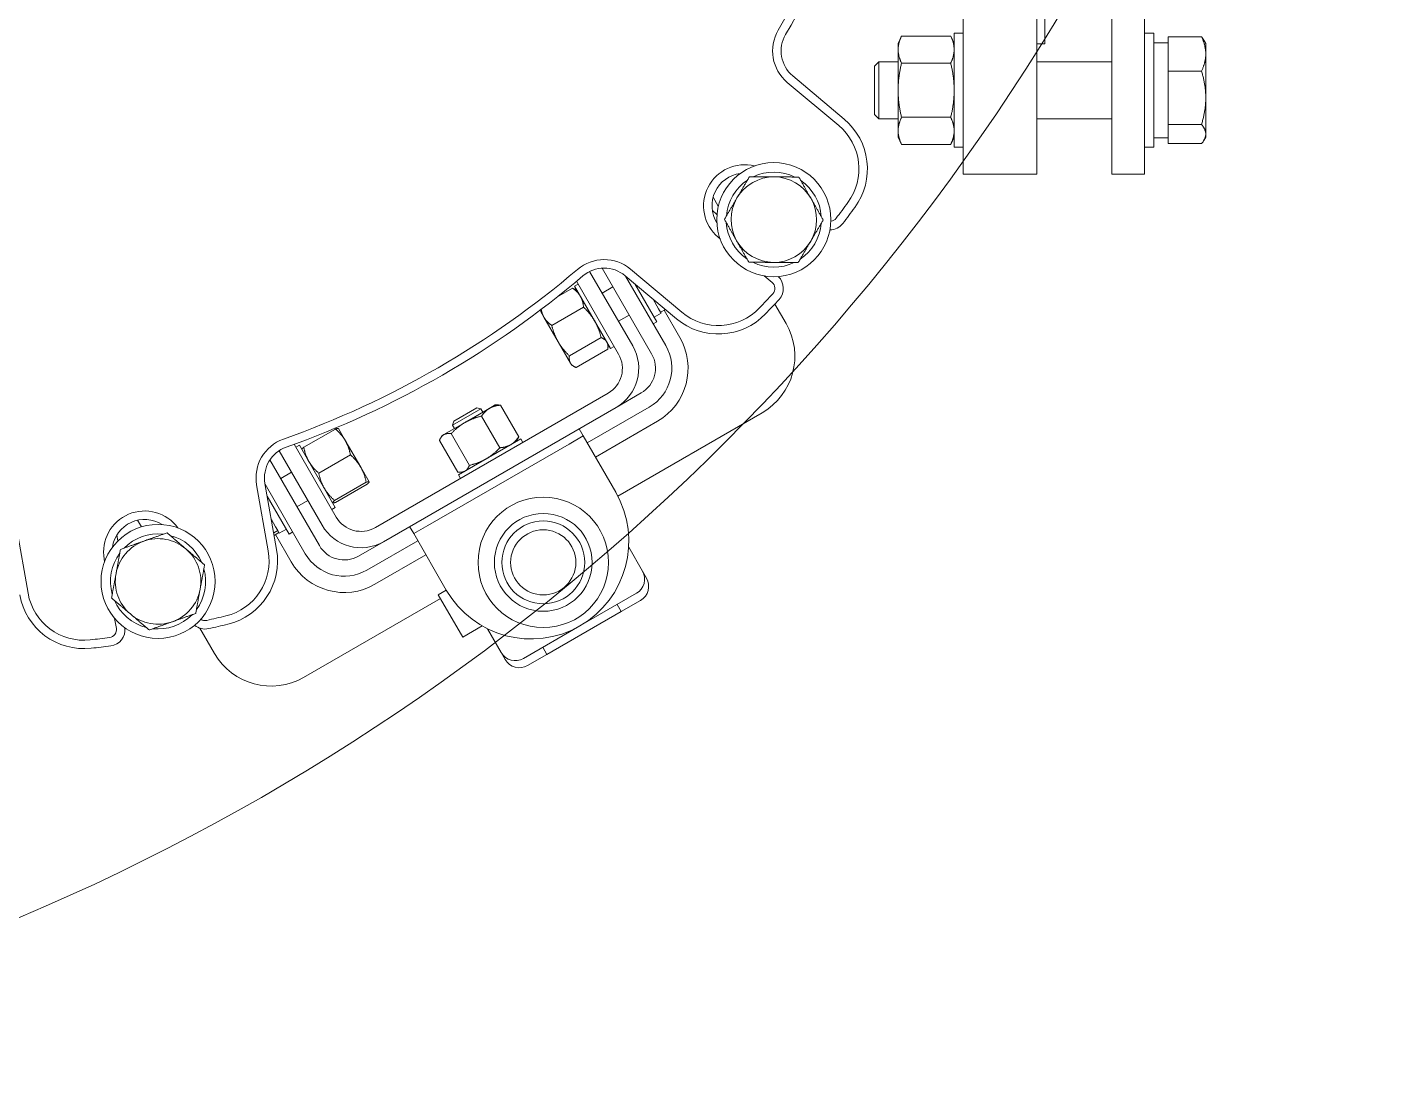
# Model space of a CAD drawing. Header units: inches. Extents: x 15 to 402, y 6 to 258.
# Drawn here: x 83.77 to 104.44, y 178.4 to 194.72 of the extents above; entities that cross this region are included whole.
import ezdxf

# ---------------------------------------------------------------- set-up
doc = ezdxf.new("R2010")
doc.units = ezdxf.units.IN
doc.header["$LTSCALE"] = 12
doc.header["$MEASUREMENT"] = 0
doc.layers.add('Visible', color=7, linetype='Continuous', lineweight=18)

msp = doc.modelspace()

# ---------------------------------------------------------------- linework, layer by layer
at = {"layer": 'Visible'}
for p, q in [((98.12721, 192.45751), (98.12721, 199.70751)), ((99.25221, 192.45751), (99.25221, 199.70751)), ((100.40721, 199.70751), (100.40721, 192.45751)), ((100.90721, 192.45751), (100.90721, 199.70751)), ((99.37721, 194.45751), (99.37721, 195.50961)), ((97.12759, 194.46614), (97.17946, 194.57737)), ((97.17946, 194.57737), (97.93472, 194.57737)), ((97.98659, 194.46614), (97.93472, 194.57737)), ((97.98659, 194.62214), (97.98659, 192.87214)), ((98.12721, 194.62214), (97.98659, 194.62214)), ((100.90721, 194.62214), (101.04784, 194.62214)), ((101.04784, 192.87214), (101.04784, 194.62214)), ((101.26684, 194.38278), (101.26684, 194.56633)), ((101.26684, 194.56633), (101.78077, 194.56633)), ((101.84496, 194.46589), (101.81613, 194.51583)), ((97.12759, 194.46614), (97.12759, 194.36982)), ((97.12759, 194.36982), (97.12759, 193.74714)), ((99.25221, 194.45751), (99.37721, 194.45751)), ((101.26684, 194.47664), (101.20309, 194.47664)), ((101.26684, 194.38278), (101.26684, 194.22495)), ((101.84496, 194.30387), (101.84496, 194.46589)), ((96.76684, 194.11849), (96.83299, 194.18464)), ((96.76684, 193.37579), (96.76684, 194.11849)), ((96.83299, 194.18464), (96.83299, 193.30964)), ((97.12759, 194.18464), (96.83299, 194.18464)), ((97.17946, 194.16226), (97.93472, 194.16226)), ((100.40721, 194.18464), (99.25221, 194.18464)), ((101.26684, 194.0414), (101.26684, 194.22495)), ((101.84496, 193.63181), (101.84496, 194.30387)), ((96.29959, 193.30561), (95.51216, 193.96635)), ((101.26684, 193.75497), (101.26684, 194.0414)), ((101.26684, 194.0414), (101.78077, 194.0414)), ((95.4286, 193.86676), (96.21603, 193.20603)), ((97.12759, 193.74714), (97.12759, 193.12447)), ((101.26684, 193.75497), (101.26684, 193.50865)), ((101.26684, 193.22222), (101.26684, 193.50865)), ((101.84496, 193.07509), (101.84496, 193.63181)), ((96.76684, 193.37579), (96.83299, 193.30964)), ((97.12759, 193.30964), (96.83299, 193.30964)), ((97.17946, 193.33203), (97.93472, 193.33203)), ((100.40721, 193.30964), (99.25221, 193.30964)), ((97.12759, 193.12447), (97.12759, 193.02814)), ((101.26684, 193.11933), (101.26684, 193.22222)), ((101.26684, 193.22222), (101.78077, 193.22222)), ((101.26684, 193.11933), (101.26684, 193.03085)), ((101.84496, 193.02839), (101.84496, 193.07509)), ((97.12759, 193.02814), (97.17946, 192.91691)), ((97.17946, 192.91691), (97.93472, 192.91691)), ((97.98659, 193.02814), (97.93472, 192.91691)), ((98.12721, 192.87214), (97.98659, 192.87214)), ((100.90721, 192.87214), (101.04784, 192.87214)), ((101.26684, 193.01764), (101.04784, 193.01764)), ((101.26684, 192.92796), (101.26684, 193.03085)), ((101.26684, 192.92796), (101.78077, 192.92796)), ((101.84496, 193.02839), (101.81613, 192.97846)), ((98.12721, 192.45751), (99.25221, 192.45751)), ((100.90721, 192.45751), (100.40721, 192.45751)), ((94.29102, 192.10481), (94.37074, 191.96672)), ((94.27955, 191.89996), (94.35005, 191.8408)), ((94.36893, 191.49241), (94.39725, 191.46865)), ((93.34838, 189.70434), (92.58979, 191.01826)), ((93.81201, 190.34102), (93.02457, 191.00176)), ((92.1964, 190.81622), (92.84085, 189.69999)), ((93.05735, 189.82499), (92.39785, 190.96728)), ((92.94101, 190.90217), (93.72844, 190.24144)), ((93.56488, 189.82934), (92.94969, 190.89489)), ((95.07551, 190.89952), (95.19478, 190.79944)), ((91.89577, 190.5715), (92.13611, 190.71026)), ((92.2219, 190.77204), (92.16735, 190.74054)), ((92.71853, 189.78587), (92.16735, 190.74054)), ((92.20672, 190.67235), (92.16862, 190.69435)), ((92.75502, 190.73206), (92.589, 190.63621)), ((93.42667, 190.19471), (93.09078, 190.7765)), ((91.81692, 190.14056), (92.303, 190.4212)), ((93.37075, 190.54158), (93.45449, 190.39654)), ((93.48646, 190.34115), (93.45449, 190.39654)), ((93.48646, 190.34115), (93.55941, 190.38327)), ((95.23628, 190.46756), (95.40979, 190.16704)), ((91.64755, 190.34952), (91.64755, 190.37923)), ((91.64755, 190.34952), (91.69693, 190.26399)), ((91.69693, 190.26399), (91.91552, 189.88538)), ((93.00502, 190.29905), (92.839, 190.20319)), ((93.42667, 190.19471), (93.37212, 190.16322)), ((93.38676, 190.26385), (93.49501, 190.32635)), ((93.48646, 190.34115), (93.49501, 190.32635)), ((93.78139, 189.95434), (93.54016, 190.37215)), ((91.91552, 189.88538), (92.10236, 189.56176)), ((92.08721, 189.6724), (92.57329, 189.95304)), ((92.19061, 189.49331), (92.67669, 189.77395)), ((92.67916, 189.85406), (92.67916, 189.81006)), ((92.77308, 189.81736), (92.71853, 189.78587)), ((92.10236, 189.56176), (92.12, 189.53122)), ((92.12, 189.53122), (92.1581, 189.50922)), ((92.6798, 189.09894), (89.11177, 187.03894)), ((92.8048, 188.88244), (93.18732, 189.10329)), ((89.23677, 186.82244), (92.8048, 188.88244)), ((90.72919, 188.8575), (90.29617, 188.6075)), ((90.31294, 188.67006), (90.66662, 188.87426)), ((90.86508, 188.86951), (90.48647, 188.65092)), ((90.66662, 188.87426), (90.72919, 188.8575)), ((90.75796, 188.80766), (90.72919, 188.8575)), ((90.74164, 188.74952), (91.02228, 188.26344)), ((90.9506, 188.91888), (90.86508, 188.86951)), ((90.9506, 188.91888), (90.9946, 188.91888)), ((91.03071, 188.91641), (91.31134, 188.43033)), ((92.36038, 188.33718), (93.31232, 188.88678)), ((95.04377, 188.80101), (92.82916, 187.52241)), ((88.01471, 188.26949), (88.50079, 188.55013)), ((88.54486, 188.55818), (88.54406, 188.55864)), ((88.65127, 188.37387), (88.54486, 188.55818)), ((90.48647, 188.65092), (90.16284, 188.46407)), ((90.31294, 188.67006), (90.29617, 188.6075)), ((90.32495, 188.55766), (90.29617, 188.6075)), ((92.29788, 188.44543), (92.23538, 188.55369)), ((92.48538, 188.12067), (93.43732, 188.67028)), ((88.51072, 187.19999), (87.86627, 188.31622)), ((88.88709, 187.96542), (88.65127, 188.37387)), ((92.08138, 188.32043), (89.91631, 187.07043)), ((90.0944, 188.37583), (90.37503, 187.88975)), ((90.13231, 188.44644), (90.11031, 188.40834)), ((90.16284, 188.46407), (90.13231, 188.44644)), ((90.27349, 188.47923), (90.55413, 187.99315)), ((90.38695, 187.84791), (91.34162, 188.39909)), ((91.27343, 188.35972), (91.29543, 188.39782)), ((91.37312, 188.34453), (91.34162, 188.39909)), ((92.29788, 188.44543), (92.08138, 188.32043)), ((92.29788, 188.44543), (92.79788, 187.57941)), ((87.63472, 188.21728), (88.29421, 187.07499)), ((87.89178, 188.27204), (87.94633, 188.30353)), ((87.94633, 188.30353), (88.49751, 187.34886)), ((87.9857, 188.23534), (87.9857, 188.23627)), ((88.24259, 187.87478), (88.72867, 188.15542)), ((87.4946, 188.07655), (88.25319, 186.76264)), ((89.01691, 187.74058), (88.88709, 187.96542)), ((87.59802, 186.70203), (87.41952, 187.71434)), ((87.42149, 187.70318), (88.03668, 186.63764)), ((87.65984, 187.79035), (87.82586, 187.88621)), ((88.48635, 187.45258), (88.97243, 187.73322)), ((88.50222, 187.4251), (88.9883, 187.70574)), ((89.01731, 187.73988), (89.01691, 187.74058)), ((89.01731, 187.73988), (89.01731, 187.73896)), ((90.41845, 187.79335), (90.38695, 187.84791)), ((90.45514, 187.88728), (90.41114, 187.88728)), ((87.2915, 187.69176), (87.46999, 186.67946)), ((87.45347, 187.5218), (87.78937, 186.94001)), ((87.90984, 187.35734), (88.07586, 187.45319)), ((88.44296, 187.31736), (88.49751, 187.34886)), ((88.45814, 187.41705), (88.45894, 187.41659)), ((85.52416, 187.04945), (85.46525, 187.15149)), ((87.5801, 187.05248), (87.51694, 187.16188)), ((83.78681, 186.03002), (83.60832, 187.04232)), ((85.14704, 186.9237), (85.16302, 186.83306)), ((87.6148, 186.99237), (87.55311, 186.95675)), ((87.63265, 186.96145), (87.5597, 186.91933)), ((87.57895, 186.93045), (87.82018, 186.51264)), ((87.5801, 187.05248), (87.6148, 186.99237)), ((87.6148, 186.99237), (87.61753, 186.98765)), ((87.63881, 186.95079), (87.61753, 186.98765)), ((87.74706, 187.01329), (87.63881, 186.95079)), ((87.78937, 186.94001), (87.84392, 186.97151)), ((89.63731, 187.05369), (89.69981, 186.94543)), ((89.91631, 187.07043), (89.69981, 186.94543)), ((89.69981, 186.94543), (90.19981, 186.07941)), ((88.85424, 186.60158), (89.23677, 186.82244)), ((88.97924, 186.38508), (89.76231, 186.83718)), ((92.99596, 186.73634), (93.20638, 186.37188)), ((84.95354, 186.55405), (84.95996, 186.51764)), ((89.10424, 186.16857), (89.88731, 186.62067)), ((93.20638, 186.37188), (93.26888, 186.26362)), ((90.19981, 186.07941), (90.07597, 186.00791)), ((90.10847, 185.95162), (88.01164, 184.74101)), ((90.45097, 185.35839), (90.07597, 186.00791)), ((92.24885, 185.53037), (93.11487, 186.03037)), ((92.87993, 185.75039), (92.81743, 185.85864)), ((93.17737, 185.92212), (92.87993, 185.75039)), ((85.11371, 185.64569), (85.14075, 185.49235)), ((92.87993, 185.75039), (91.74276, 185.09384)), ((86.64561, 185.10704), (86.42197, 185.49441)), ((90.74885, 185.53037), (90.45097, 185.35839)), ((91.04131, 185.12188), (90.83089, 185.48634)), ((91.38282, 185.03037), (92.24885, 185.53037)), ((91.10381, 185.01362), (91.04131, 185.12188)), ((91.74276, 185.09384), (91.44532, 184.92212)), ((91.74276, 185.09384), (91.68026, 185.2021))]:
    msp.add_line(p, q, dxfattribs=at)
for centre, radius in [((70.44059, 212.39518), 34), ((95.22152, 191.76225), 0.875), ((91.68635, 186.50465), 1), ((85.78011, 186.21272), 0.875), ((91.68635, 186.50465), 0.75), ((91.68635, 186.50465), 0.63538), ((91.68635, 186.50465), 0.5)]:
    msp.add_circle(centre, radius, dxfattribs=at)
for centre, radius, start, end in [((82.87721, 201.95751), 14.395, 329.577954, 350.422046), ((82.87721, 201.95751), 14.525, 329.577954, 350.422046), ((95.83356, 194.34937), 0.63, 149.577954, 230), ((95.83356, 194.34937), 0.5, 149.577954, 230), ((95.65681, 192.53957), 1, 323.611574, 50), ((95.65681, 192.53957), 0.87, 323.611574, 50), ((94.77388, 191.97502), 0.63, 75.944053, 230), ((94.77388, 191.97502), 0.5, 97.582899, 211.572229), ((95.22152, 191.76225), 0.7295, 63.627434, 115.509151), ((95.22152, 191.76225), 0.7295, 123.627434, 175.509151), ((95.22152, 191.76225), 0.656, 89.568292, 149.568292), ((95.22152, 191.76225), 0.656, 29.568292, 89.568292), ((95.22152, 191.76225), 0.7295, 3.627434, 55.509151), ((95.22152, 191.76225), 0.656, 149.568292, 209.568292), ((95.22152, 191.76225), 0.656, 329.568292, 29.568292), ((82.87721, 201.95751), 16.745, 322.58565, 323.611574), ((82.87721, 201.95751), 16.875, 322.58565, 323.611574), ((95.22152, 191.76225), 0.7295, 183.627434, 235.509151), ((95.22152, 191.76225), 0.7295, 303.627434, 355.509151), ((96.08183, 191.85658), 0.25, 270.168027, 322.58565), ((96.08183, 191.85658), 0.12, 276.863364, 322.58565), ((95.22152, 191.76225), 0.656, 209.568292, 269.568292), ((95.22152, 191.76225), 0.656, 269.568292, 329.568292), ((92.61962, 190.51915), 0.63, 50, 130.422046), ((92.61962, 190.51915), 0.5, 50, 130.422046), ((95.22152, 191.76225), 0.7295, 243.627434, 295.509151), ((82.87721, 201.95751), 14.395, 289.577954, 310.422046), ((82.87721, 201.95751), 14.525, 289.577954, 310.422046), ((95.11765, 190.70752), 0.12, 317.41435, 50), ((95.11765, 190.70752), 0.25, 317.41435, 46.826372), ((82.87721, 201.95751), 16.745, 316.388426, 317.41435), ((94.37123, 191.00748), 0.87, 230, 316.388426), ((82.87721, 201.95751), 16.875, 316.388426, 317.41435), ((94.37123, 191.00748), 1, 230, 316.388426), ((94.54377, 189.66704), 1, 300, 30), ((92.4598, 189.47999), 0.69, 300, 30), ((92.96732, 189.48434), 0.69, 300, 30), ((92.96732, 189.48434), 0.94, 300, 30), ((92.4598, 189.47999), 0.44, 300, 30), ((92.96732, 189.48434), 0.44, 300, 30), ((87.91193, 187.80116), 0.63, 109.577954, 190), ((87.91193, 187.80116), 0.5, 109.577954, 190), ((91.49885, 186.82941), 1.5, 210, 30), ((85.57397, 186.66345), 0.63, 35.944053, 190), ((85.57397, 186.66345), 0.5, 57.582899, 171.572229), ((88.89177, 187.41999), 0.69, 210, 300), ((88.89177, 187.41999), 0.44, 210, 300), ((85.78011, 186.21272), 0.7295, 83.627434, 135.509151), ((85.78011, 186.21272), 0.656, 49.568292, 109.568292), ((85.78011, 186.21272), 0.7295, 23.627434, 75.509151), ((85.78011, 186.21272), 0.656, 109.568292, 169.568292), ((85.78011, 186.21272), 0.656, 349.568292, 49.568292), ((86.61321, 186.52839), 0.87, 283.611574, 10), ((86.61321, 186.52839), 1, 283.611574, 10), ((88.63424, 186.98264), 0.44, 210, 300), ((85.78011, 186.21272), 0.7295, 143.627434, 195.509151), ((88.63424, 186.98264), 0.94, 210, 300), ((88.63424, 186.98264), 0.69, 210, 300), ((85.78011, 186.21272), 0.656, 169.568292, 229.568292), ((85.78011, 186.21272), 0.7295, 323.627434, 15.509151), ((92.98987, 186.24688), 0.25, 300, 30), ((93.05237, 186.13862), 0.25, 300, 30), ((85.78011, 186.21272), 0.656, 289.568292, 349.568292), ((84.6436, 186.18109), 1, 190, 276.388426), ((84.6436, 186.18109), 0.87, 190, 276.388426), ((85.78011, 186.21272), 0.7295, 203.627434, 255.509151), ((85.78011, 186.21272), 0.656, 229.568292, 289.568292), ((85.78011, 186.21272), 0.7295, 263.627434, 315.509151), ((86.49978, 185.73199), 0.12, 236.863364, 282.58565), ((82.87721, 201.95751), 16.745, 282.58565, 283.611574), ((85.02257, 185.47152), 0.12, 277.41435, 10), ((85.02257, 185.47152), 0.25, 277.41435, 6.826372), ((86.49978, 185.73199), 0.25, 230.168027, 282.58565), ((82.87721, 201.95751), 16.875, 282.58565, 283.611574), ((82.87721, 201.95751), 16.745, 276.388426, 277.41435), ((82.87721, 201.95751), 16.875, 276.388426, 277.41435), ((87.51164, 185.60704), 1, 210, 300), ((91.25782, 185.24688), 0.25, 210, 300), ((91.32032, 185.13862), 0.25, 210, 300)]:
    msp.add_arc(centre, radius, start, end, dxfattribs=at)
msp.add_ellipse((101.20309, 193.74714), major_axis=(-4.1372, 0), ratio=0.17632698, start_param=4.71238898, end_param=4.7499235, dxfattribs=at)
for points, weights in [([(97.17946, 194.57737), (97.12759, 194.46614), (97.12759, 194.36982)], [1, 1.0379548493, 1]), ([(97.98659, 194.36982), (97.98659, 194.46614), (97.93472, 194.57737)], [1, 1.0379548493, 1]), ([(101.78077, 194.56633), (101.80211, 194.54011), (101.81613, 194.51583)], [1.01001874936, 1.02079631483, 1.02349946463]), ([(101.84496, 194.30387), (101.84496, 194.42568), (101.78077, 194.56633)], [1, 1.04314139574, 1.01001874936]), ([(97.12759, 194.36982), (97.12759, 194.27349), (97.17946, 194.16226)], [1, 1.0379548493, 1]), ([(97.93472, 194.16226), (97.98659, 194.27349), (97.98659, 194.36982)], [1, 1.0379548493, 1]), ([(97.17946, 194.16226), (97.12759, 193.9398), (97.12759, 193.74714)], [1, 1.0379548493, 1]), ([(97.98659, 193.74714), (97.98659, 193.9398), (97.93472, 194.16226)], [1, 1.0379548493, 1]), ([(101.78077, 194.0414), (101.84496, 194.18206), (101.84496, 194.30387)], [1.01001874936, 1.04314139574, 1]), ([(101.84496, 193.63181), (101.84496, 193.8219), (101.78077, 194.0414)], [1, 1.04314139574, 1.01001874936]), ([(97.12759, 193.74714), (97.12759, 193.55449), (97.17946, 193.33203)], [1, 1.0379548493, 1]), ([(97.93472, 193.33203), (97.98659, 193.55449), (97.98659, 193.74714)], [1, 1.0379548493, 1]), ([(101.78077, 193.22222), (101.84496, 193.44172), (101.84496, 193.63181)], [1.01001874936, 1.04314139574, 1]), ([(97.17946, 193.33203), (97.12759, 193.2208), (97.12759, 193.12447)], [1, 1.0379548493, 1]), ([(97.98659, 193.12447), (97.98659, 193.2208), (97.93472, 193.33203)], [1, 1.0379548493, 1]), ([(97.12759, 193.12447), (97.12759, 193.02814), (97.17946, 192.91691)], [1, 1.0379548493, 1]), ([(97.93472, 192.91691), (97.98659, 193.02814), (97.98659, 193.12447)], [1, 1.0379548493, 1]), ([(101.84496, 193.07509), (101.84496, 193.14337), (101.78077, 193.22222)], [1, 1.04314139574, 1.01001874936]), ([(101.78077, 192.92796), (101.84496, 193.0068), (101.84496, 193.07509)], [1.01001874936, 1.04314139574, 1]), ([(94.65589, 192.09453), (94.74493, 192.24608), (94.84773, 192.42109)], [1, 1.0379548493, 1]), ([(94.84773, 192.42109), (95.05069, 192.41956), (95.22646, 192.41824)], [1, 1.0379548493, 1]), ([(95.22646, 192.41824), (95.40223, 192.41691), (95.60519, 192.41538)], [1, 1.0379548493, 1]), ([(95.60519, 192.41538), (95.70535, 192.23885), (95.79209, 192.08596)], [1, 1.0379548493, 1]), ([(94.46406, 191.76796), (94.56686, 191.94297), (94.65589, 192.09453)], [1, 1.0379548493, 1]), ([(95.79209, 192.08596), (95.87883, 191.93308), (95.97898, 191.75655)], [1, 1.0379548493, 1]), ([(94.65095, 191.43854), (94.56421, 191.59143), (94.46406, 191.76796)], [1, 1.0379548493, 1]), ([(95.97898, 191.75655), (95.87618, 191.58154), (95.78714, 191.42998)], [1, 1.0379548493, 1]), ([(94.83785, 191.10913), (94.73769, 191.28566), (94.65095, 191.43854)], [1, 1.0379548493, 1]), ([(95.78714, 191.42998), (95.69811, 191.27842), (95.59531, 191.10342)], [1, 1.0379548493, 1]), ([(95.21658, 191.10627), (95.04081, 191.1076), (94.83785, 191.10913)], [1, 1.0379548493, 1]), ([(95.59531, 191.10342), (95.39235, 191.10495), (95.21658, 191.10627)], [1, 1.0379548493, 1]), ([(92.2561, 190.58683), (92.21737, 190.6539), (92.13611, 190.71026)], [1, 1.0379548493, 1]), ([(92.13611, 190.71026), (92.1541, 190.70273), (92.16862, 190.69435)], [1, 1.01034398852, 1.01504979903]), ([(91.65545, 190.38521), (91.66686, 190.31607), (91.69693, 190.26399)], [1.01344779751, 1.02922135371, 1]), ([(92.303, 190.4212), (92.29482, 190.51975), (92.2561, 190.58683)], [1, 1.0379548493, 1]), ([(92.47469, 190.20822), (92.41197, 190.31685), (92.303, 190.4212)], [1, 1.0379548493, 1]), ([(91.69693, 190.26399), (91.73566, 190.19692), (91.81692, 190.14056)], [1, 1.0379548493, 1]), ([(92.57329, 189.95304), (92.53741, 190.09958), (92.47469, 190.20822)], [1, 1.0379548493, 1]), ([(91.81692, 190.14056), (91.8528, 189.99402), (91.91552, 189.88538)], [1, 1.0379548493, 1]), ([(91.91552, 189.88538), (91.97824, 189.77675), (92.08721, 189.6724)], [1, 1.0379548493, 1]), ([(92.66153, 189.88459), (92.63754, 189.92615), (92.57329, 189.95304)], [1, 1.0379548493, 1]), ([(92.67669, 189.77395), (92.68552, 189.84304), (92.66153, 189.88459)], [1, 1.0379548493, 1]), ([(92.08721, 189.6724), (92.07837, 189.60332), (92.10236, 189.56176)], [1, 1.0379548493, 1]), ([(92.10236, 189.56176), (92.12636, 189.5202), (92.19061, 189.49331)], [1, 1.0379548493, 1]), ([(90.74164, 188.74952), (90.5951, 188.71364), (90.48647, 188.65092)], [1, 1.0379548493, 1]), ([(90.86508, 188.86951), (90.798, 188.83078), (90.74164, 188.74952)], [1, 1.0379548493, 1]), ([(91.03071, 188.91641), (90.93215, 188.90823), (90.86508, 188.86951)], [1, 1.0379548493, 1]), ([(90.9946, 188.91888), (91.01136, 188.91888), (91.03071, 188.91641)], [1.01504979903, 1.01034398852, 1]), ([(88.50079, 188.55013), (88.53744, 188.56247), (88.54406, 188.55864)], [1, 1.03396589197, 1.0071394563]), ([(88.65127, 188.37387), (88.59839, 188.46546), (88.50079, 188.55013)], [1, 1.0379548493, 1]), ([(90.48647, 188.65092), (90.37783, 188.5882), (90.27349, 188.47923)], [1, 1.0379548493, 1]), ([(88.72867, 188.15542), (88.70415, 188.28228), (88.65127, 188.37387)], [1, 1.0379548493, 1]), ([(90.16284, 188.46407), (90.12128, 188.44008), (90.0944, 188.37583)], [1, 1.0379548493, 1]), ([(90.27349, 188.47923), (90.2044, 188.48807), (90.16284, 188.46407)], [1, 1.0379548493, 1]), ([(91.18791, 188.31034), (91.25499, 188.34907), (91.31134, 188.43033)], [1, 1.0379548493, 1]), ([(91.31134, 188.43033), (91.30382, 188.41234), (91.29543, 188.39782)], [1, 1.01034398852, 1.01504979903]), ([(87.9857, 188.23627), (87.9857, 188.24392), (88.01471, 188.26949)], [1.0071394563, 1.03396589197, 1]), ([(88.01471, 188.26949), (88.03923, 188.14263), (88.09211, 188.05104)], [1, 1.0379548493, 1]), ([(88.88709, 187.96542), (88.83053, 188.06339), (88.72867, 188.15542)], [1, 1.0379548493, 1]), ([(90.8093, 188.09175), (90.91794, 188.15447), (91.02228, 188.26344)], [1, 1.0379548493, 1]), ([(91.02228, 188.26344), (91.12083, 188.27161), (91.18791, 188.31034)], [1, 1.0379548493, 1]), ([(88.09211, 188.05104), (88.14499, 187.95944), (88.24259, 187.87478)], [1, 1.0379548493, 1]), ([(88.97243, 187.73322), (88.94366, 187.86745), (88.88709, 187.96542)], [1, 1.0379548493, 1]), ([(90.37503, 187.88975), (90.44412, 187.88091), (90.48568, 187.90491)], [1, 1.0379548493, 1]), ([(90.48568, 187.90491), (90.52724, 187.9289), (90.55413, 187.99315)], [1, 1.0379548493, 1]), ([(90.55413, 187.99315), (90.70067, 188.02903), (90.8093, 188.09175)], [1, 1.0379548493, 1]), ([(88.24259, 187.87478), (88.27136, 187.74055), (88.32793, 187.64258)], [1, 1.0379548493, 1]), ([(89.01691, 187.74058), (89.01322, 187.74696), (88.97243, 187.73322)], [1, 1.0379548493, 1]), ([(88.9883, 187.70574), (89.02059, 187.7342), (89.01691, 187.74058)], [1, 1.0379548493, 1]), ([(88.32793, 187.64258), (88.38449, 187.54461), (88.48635, 187.45258)], [1, 1.0379548493, 1]), ([(88.48635, 187.45258), (88.45406, 187.42412), (88.45774, 187.41774)], [1, 1.0379548493, 1]), ([(88.45774, 187.41774), (88.46142, 187.41137), (88.50222, 187.4251)], [1, 1.0379548493, 1]), ([(85.5604, 186.83084), (85.72602, 186.88971), (85.91727, 186.95769)], [1, 1.0379548493, 1]), ([(85.91727, 186.95769), (86.07176, 186.82606), (86.20556, 186.71206)], [1, 1.0379548493, 1]), ([(85.13496, 186.3315), (85.16678, 186.50437), (85.20353, 186.70398)], [1, 1.0379548493, 1]), ([(85.20353, 186.70398), (85.39478, 186.77196), (85.5604, 186.83084)], [1, 1.0379548493, 1]), ([(86.20556, 186.71206), (86.33935, 186.59806), (86.49385, 186.46643)], [1, 1.0379548493, 1]), ([(86.49385, 186.46643), (86.4571, 186.26682), (86.42527, 186.09395)], [1, 1.0379548493, 1]), ([(85.06638, 185.95902), (85.10313, 186.15863), (85.13496, 186.3315)], [1, 1.0379548493, 1]), ([(86.42527, 186.09395), (86.39345, 185.92108), (86.3567, 185.72147)], [1, 1.0379548493, 1]), ([(85.35467, 185.71339), (85.22088, 185.82739), (85.06638, 185.95902)], [1, 1.0379548493, 1]), ([(85.64296, 185.46776), (85.48847, 185.59939), (85.35467, 185.71339)], [1, 1.0379548493, 1]), ([(86.3567, 185.72147), (86.16545, 185.65349), (85.99983, 185.59461)], [1, 1.0379548493, 1]), ([(85.99983, 185.59461), (85.83421, 185.53574), (85.64296, 185.46776)], [1, 1.0379548493, 1])]:
    msp.add_rational_spline(points, weights, degree=2, dxfattribs=at)

doc.saveas('drawing.dxf')
